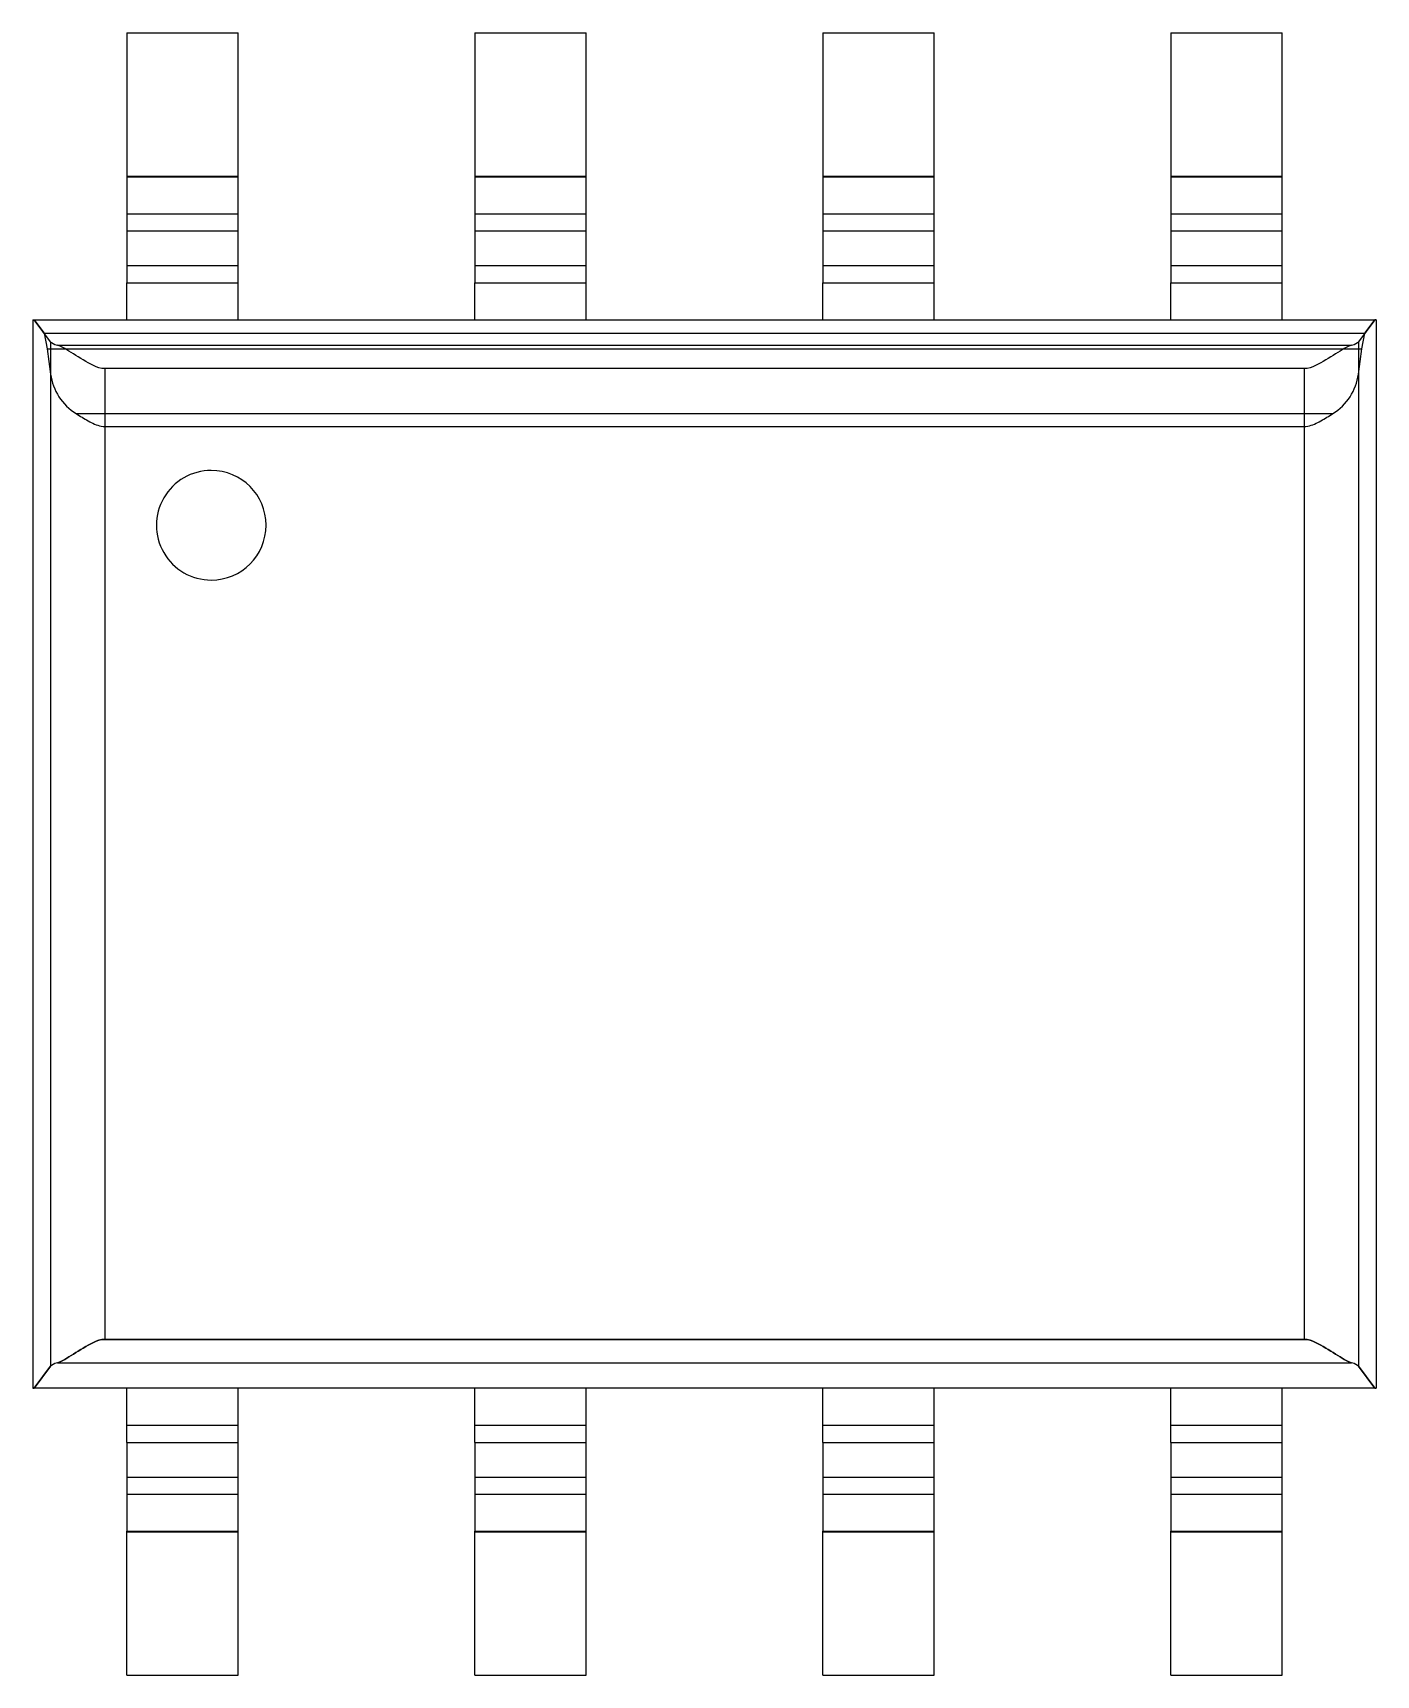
# Model space of a CAD drawing. Header units: millimetres. Extents: x 0 to 4.9, y -3 to 3.
import ezdxf

# ---------------------------------------------------------------- set-up
doc = ezdxf.new("R2010")
doc.units = ezdxf.units.MM
doc.layers.add('MAIN-1', color=7, linetype='Continuous')
doc.layers.add('MAIN-2', color=7, linetype='Continuous')

msp = doc.modelspace()

# ---------------------------------------------------------------- linework, layer by layer
at = {"layer": 'MAIN-1'}
for p, q in [((0.3429, 2.9972), (0.3429, 2.472)), ((0.3429, 2.9972), (0.7493, 2.9972)), ((0.7493, 2.472), (0.7493, 2.9972)), ((1.6129, 2.9972), (1.6129, 2.472)), ((1.6129, 2.9972), (2.0193, 2.9972)), ((2.0193, 2.472), (2.0193, 2.9972)), ((2.8829, 2.9972), (2.8829, 2.472)), ((2.8829, 2.9972), (3.2893, 2.9972)), ((3.2893, 2.472), (3.2893, 2.9972)), ((4.1529, 2.9972), (4.1529, 2.472)), ((4.1529, 2.9972), (4.5593, 2.9972)), ((4.5593, 2.472), (4.5593, 2.9972)), ((0.3429, 2.472), (0.3429, 2.1475)), ((0.3429, 2.472), (0.7493, 2.472)), ((0.7493, 2.1475), (0.7493, 2.472)), ((1.6129, 2.472), (1.6129, 2.1475)), ((1.6129, 2.472), (2.0193, 2.472)), ((2.0193, 2.1475), (2.0193, 2.472)), ((2.8829, 2.472), (2.8829, 2.1475)), ((2.8829, 2.472), (3.2893, 2.472)), ((3.2893, 2.1475), (3.2893, 2.472)), ((4.1529, 2.472), (4.1529, 2.1475)), ((4.1529, 2.472), (4.5593, 2.472)), ((4.5593, 2.1475), (4.5593, 2.472)), ((0.3429, 2.1475), (0.3429, 2.0851)), ((0.3429, 2.1475), (0.7493, 2.1475)), ((0.7493, 2.0851), (0.7493, 2.1475)), ((1.6129, 2.1475), (1.6129, 2.0851)), ((1.6129, 2.1475), (2.0193, 2.1475)), ((2.0193, 2.0851), (2.0193, 2.1475)), ((2.8829, 2.1475), (2.8829, 2.0851)), ((2.8829, 2.1475), (3.2893, 2.1475)), ((3.2893, 2.0851), (3.2893, 2.1475)), ((4.1529, 2.1475), (4.1529, 2.0851)), ((4.1529, 2.1475), (4.5593, 2.1475)), ((4.5593, 2.0851), (4.5593, 2.1475)), ((0.3429, 1.9494), (0.3429, 2.0851)), ((0.3429, 2.0851), (0.7493, 2.0851)), ((0.7493, 1.9494), (0.7493, 2.0851)), ((1.6129, 1.9494), (1.6129, 2.0851)), ((1.6129, 2.0851), (2.0193, 2.0851)), ((2.0193, 1.9494), (2.0193, 2.0851)), ((2.8829, 1.9494), (2.8829, 2.0851)), ((2.8829, 2.0851), (3.2893, 2.0851)), ((3.2893, 1.9494), (3.2893, 2.0851)), ((4.1529, 1.9494), (4.1529, 2.0851)), ((4.1529, 2.0851), (4.5593, 2.0851)), ((4.5593, 1.9494), (4.5593, 2.0851)), ((0, 1.9494), (0.0054, 1.9494)), ((0, 1.9494), (0, -1.9494)), ((0.0054, 1.9494), (4.8968, 1.9494)), ((0.0649, 1.8698), (0.0054, 1.9494)), ((4.8968, 1.9494), (4.8373, 1.8698)), ((4.9022, 1.9494), (4.8968, 1.9494)), ((4.9022, 1.9494), (4.9022, -1.9494)), ((0.0649, 1.8698), (0.0649, -1.8698)), ((4.8373, 1.8698), (4.8373, -1.8698)), ((0.0895, 1.8569), (4.8127, 1.8569)), ((0.0958, 1.8546), (0.0895, 1.8569)), ((0.1024, 1.8518), (0.0958, 1.8546)), ((0.1092, 1.8484), (0.1024, 1.8518)), ((0.1165, 1.8446), (0.1092, 1.8484)), ((0.124, 1.8403), (0.1165, 1.8446)), ((0.1319, 1.8357), (0.124, 1.8403)), ((0.14, 1.8307), (0.1319, 1.8357)), ((0.1484, 1.8255), (0.14, 1.8307)), ((0.157, 1.8201), (0.1484, 1.8255)), ((0.1657, 1.8146), (0.157, 1.8201)), ((0.1747, 1.809), (0.1657, 1.8146)), ((0.1838, 1.8033), (0.1747, 1.809)), ((0.1929, 1.7978), (0.1838, 1.8033)), ((4.7184, 1.8033), (4.7093, 1.7978)), ((4.7275, 1.809), (4.7184, 1.8033)), ((4.7365, 1.8146), (4.7275, 1.809)), ((4.7452, 1.8201), (4.7365, 1.8146)), ((4.7538, 1.8255), (4.7452, 1.8201)), ((4.7622, 1.8307), (4.7538, 1.8255)), ((4.7703, 1.8357), (4.7622, 1.8307)), ((4.7782, 1.8403), (4.7703, 1.8357)), ((4.7857, 1.8446), (4.7782, 1.8403)), ((4.793, 1.8484), (4.7857, 1.8446)), ((4.7998, 1.8518), (4.793, 1.8484)), ((4.8064, 1.8546), (4.7998, 1.8518)), ((4.8127, 1.8569), (4.8064, 1.8546)), ((0.2022, 1.7924), (0.1929, 1.7978)), ((0.2117, 1.7873), (0.2022, 1.7924)), ((0.2213, 1.7825), (0.2117, 1.7873)), ((0.2311, 1.7783), (0.2213, 1.7825)), ((0.2413, 1.7748), (0.2311, 1.7783)), ((0.2519, 1.7725), (0.2413, 1.7748)), ((0.2632, 1.7717), (0.2519, 1.7725)), ((4.639, 1.7717), (0.2632, 1.7717)), ((0.2632, 1.7717), (0.2632, -1.7717)), ((4.6503, 1.7725), (4.639, 1.7717)), ((4.639, 1.7717), (4.639, -1.7717)), ((4.6609, 1.7748), (4.6503, 1.7725)), ((4.6711, 1.7783), (4.6609, 1.7748)), ((4.6809, 1.7825), (4.6711, 1.7783)), ((4.6905, 1.7873), (4.6809, 1.7825)), ((4.7, 1.7924), (4.6905, 1.7873)), ((4.7093, 1.7978), (4.7, 1.7924)), ((0.1838, -1.8033), (0.1929, -1.7978)), ((0.1929, -1.7978), (0.2022, -1.7924)), ((0.2022, -1.7924), (0.2117, -1.7873)), ((0.2117, -1.7873), (0.2213, -1.7825)), ((0.2213, -1.7825), (0.2311, -1.7783)), ((0.2311, -1.7783), (0.2413, -1.7748)), ((0.2413, -1.7748), (0.2519, -1.7725)), ((0.2519, -1.7725), (0.2632, -1.7717)), ((0.2632, -1.7717), (4.639, -1.7717)), ((4.639, -1.7717), (4.6503, -1.7725)), ((4.6503, -1.7725), (4.6609, -1.7748)), ((4.6609, -1.7748), (4.6711, -1.7783)), ((4.6711, -1.7783), (4.6809, -1.7825)), ((4.6809, -1.7825), (4.6905, -1.7873)), ((4.6905, -1.7873), (4.7, -1.7924)), ((4.7, -1.7924), (4.7093, -1.7978)), ((4.7093, -1.7978), (4.7184, -1.8033)), ((0.0895, -1.8569), (0.0958, -1.8546)), ((0.0895, -1.8569), (4.8127, -1.8569)), ((0.0958, -1.8546), (0.1024, -1.8518)), ((0.1024, -1.8518), (0.1092, -1.8484)), ((0.1092, -1.8484), (0.1165, -1.8446)), ((0.1165, -1.8446), (0.124, -1.8403)), ((0.124, -1.8403), (0.1319, -1.8357)), ((0.1319, -1.8357), (0.14, -1.8307)), ((0.14, -1.8307), (0.1484, -1.8255)), ((0.1484, -1.8255), (0.157, -1.8201)), ((0.157, -1.8201), (0.1657, -1.8146)), ((0.1657, -1.8146), (0.1747, -1.809)), ((0.1747, -1.809), (0.1838, -1.8033)), ((4.7184, -1.8033), (4.7275, -1.809)), ((4.7275, -1.809), (4.7365, -1.8146)), ((4.7365, -1.8146), (4.7452, -1.8201)), ((4.7452, -1.8201), (4.7538, -1.8255)), ((4.7538, -1.8255), (4.7622, -1.8307)), ((4.7622, -1.8307), (4.7703, -1.8357)), ((4.7703, -1.8357), (4.7782, -1.8403)), ((4.7782, -1.8403), (4.7857, -1.8446)), ((4.7857, -1.8446), (4.793, -1.8484)), ((4.793, -1.8484), (4.7998, -1.8518)), ((4.7998, -1.8518), (4.8064, -1.8546)), ((4.8064, -1.8546), (4.8127, -1.8569)), ((0.0054, -1.9494), (0.0649, -1.8698)), ((4.8373, -1.8698), (4.8968, -1.9494)), ((0, -1.9494), (0.0054, -1.9494)), ((4.8968, -1.9494), (0.0054, -1.9494)), ((0.3429, -2.0851), (0.3429, -1.9494)), ((0.7493, -2.0851), (0.7493, -1.9494)), ((1.6129, -2.0851), (1.6129, -1.9494)), ((2.0193, -2.0851), (2.0193, -1.9494)), ((2.8829, -2.0851), (2.8829, -1.9494)), ((3.2893, -2.0851), (3.2893, -1.9494)), ((4.1529, -2.0851), (4.1529, -1.9494)), ((4.5593, -2.0851), (4.5593, -1.9494)), ((4.8968, -1.9494), (4.9022, -1.9494)), ((0.3429, -2.0851), (0.7493, -2.0851)), ((0.3429, -2.1475), (0.3429, -2.0851)), ((0.7493, -2.1475), (0.7493, -2.0851)), ((1.6129, -2.0851), (2.0193, -2.0851)), ((1.6129, -2.1475), (1.6129, -2.0851)), ((2.0193, -2.1475), (2.0193, -2.0851)), ((2.8829, -2.0851), (3.2893, -2.0851)), ((2.8829, -2.1475), (2.8829, -2.0851)), ((3.2893, -2.1475), (3.2893, -2.0851)), ((4.1529, -2.0851), (4.5593, -2.0851)), ((4.1529, -2.1475), (4.1529, -2.0851)), ((4.5593, -2.1475), (4.5593, -2.0851)), ((0.3429, -2.1475), (0.7493, -2.1475)), ((0.3429, -2.1475), (0.3429, -2.472)), ((0.7493, -2.472), (0.7493, -2.1475)), ((1.6129, -2.1475), (2.0193, -2.1475)), ((1.6129, -2.1475), (1.6129, -2.472)), ((2.0193, -2.472), (2.0193, -2.1475)), ((2.8829, -2.1475), (3.2893, -2.1475)), ((2.8829, -2.1475), (2.8829, -2.472)), ((3.2893, -2.472), (3.2893, -2.1475)), ((4.1529, -2.1475), (4.5593, -2.1475)), ((4.1529, -2.1475), (4.1529, -2.472)), ((4.5593, -2.472), (4.5593, -2.1475)), ((0.3429, -2.472), (0.7493, -2.472)), ((0.3429, -2.9972), (0.3429, -2.472)), ((0.7493, -2.9972), (0.7493, -2.472)), ((1.6129, -2.472), (2.0193, -2.472)), ((1.6129, -2.9972), (1.6129, -2.472)), ((2.0193, -2.9972), (2.0193, -2.472)), ((2.8829, -2.472), (3.2893, -2.472)), ((2.8829, -2.9972), (2.8829, -2.472)), ((3.2893, -2.9972), (3.2893, -2.472)), ((4.1529, -2.472), (4.5593, -2.472)), ((4.1529, -2.9972), (4.1529, -2.472)), ((4.5593, -2.9972), (4.5593, -2.472)), ((0.3429, -2.9972), (0.7493, -2.9972)), ((1.6129, -2.9972), (2.0193, -2.9972)), ((2.8829, -2.9972), (3.2893, -2.9972)), ((4.1529, -2.9972), (4.5593, -2.9972))]:
    msp.add_line(p, q, dxfattribs=at)
for centre, major_axis, ratio, start_param, end_param in [((0.2632, 1.8744), (0.2, 0), 0.176314, -3.010693, -2.623076), ((4.639, 1.8744), (0.2, 0), 0.176314, -0.518516, -0.1309), ((0.2632, -1.8744), (-0.2, 0), 0.176327, -0.518526, -0.1309), ((4.639, -1.8744), (-0.2, 0), 0.176327, -3.010693, -2.623067)]:
    msp.add_ellipse(centre, major_axis=major_axis, ratio=ratio, start_param=start_param, end_param=end_param, dxfattribs=at)
at = {"layer": 'MAIN-2'}
for p, q in [((0.3429, 2.9972), (0.3429, 2.9972)), ((0.7493, 2.9972), (0.7493, 2.9972)), ((1.6129, 2.9972), (1.6129, 2.9972)), ((2.0193, 2.9972), (2.0193, 2.9972)), ((2.8829, 2.9972), (2.8829, 2.9972)), ((3.2893, 2.9972), (3.2893, 2.9972)), ((4.1529, 2.9972), (4.1529, 2.9972)), ((4.5593, 2.9972), (4.5593, 2.9972)), ((0.3429, 2.4745), (0.7493, 2.4745)), ((1.6129, 2.4745), (2.0193, 2.4745)), ((2.8829, 2.4745), (3.2893, 2.4745)), ((4.1529, 2.4745), (4.5593, 2.4745)), ((0.3429, 2.337), (0.7493, 2.337)), ((1.6129, 2.337), (2.0193, 2.337)), ((2.8829, 2.337), (3.2893, 2.337)), ((4.1529, 2.337), (4.5593, 2.337)), ((0.3429, 2.2747), (0.7493, 2.2747)), ((1.6129, 2.2747), (2.0193, 2.2747)), ((2.8829, 2.2747), (3.2893, 2.2747)), ((4.1529, 2.2747), (4.5593, 2.2747)), ((0, 1.9494), (0, 1.9494)), ((0.0054, 1.9494), (0.0414, 1.9011)), ((0.3429, 1.9494), (0.3429, 1.9494)), ((0.7493, 1.9494), (0.7493, 1.9494)), ((1.6129, 1.9494), (1.6129, 1.9494)), ((2.0193, 1.9494), (2.0193, 1.9494)), ((2.8829, 1.9494), (2.8829, 1.9494)), ((3.2893, 1.9494), (3.2893, 1.9494)), ((4.1529, 1.9494), (4.1529, 1.9494)), ((4.5593, 1.9494), (4.5593, 1.9494)), ((4.8608, 1.9011), (4.8968, 1.9494)), ((4.9022, 1.9494), (4.9022, 1.9494)), ((0.0414, 1.9011), (0.0527, 1.8441)), ((0.0414, 1.9011), (4.8608, 1.9011)), ((4.8495, 1.8441), (4.8608, 1.9011)), ((0.0527, 1.8441), (0.0649, 1.7514)), ((0.0527, 1.8441), (4.8495, 1.8441)), ((4.8373, 1.7514), (4.8495, 1.8441)), ((0.0649, 1.7514), (0.0649, -1.8698)), ((4.8373, 1.7514), (4.8373, -1.8698)), ((0.1579, 1.6074), (0.1632, 1.6041)), ((0.1579, 1.6074), (4.7443, 1.6074)), ((0.1632, 1.6041), (0.1686, 1.6008)), ((0.1686, 1.6008), (0.174, 1.5974)), ((0.174, 1.5974), (0.1795, 1.5941)), ((0.1795, 1.5941), (0.185, 1.5907)), ((0.185, 1.5907), (0.1906, 1.5874)), ((0.1906, 1.5874), (0.1962, 1.5841)), ((0.1962, 1.5841), (0.2018, 1.5809)), ((0.2018, 1.5809), (0.2075, 1.5779)), ((0.2075, 1.5779), (0.2133, 1.5749)), ((0.2133, 1.5749), (0.2191, 1.572)), ((0.2191, 1.572), (0.225, 1.5693)), ((0.225, 1.5693), (0.2309, 1.5668)), ((0.2309, 1.5668), (0.237, 1.5647)), ((0.237, 1.5647), (0.2433, 1.5628)), ((0.2433, 1.5628), (0.2497, 1.5615)), ((0.2497, 1.5615), (0.2563, 1.5606)), ((0.2563, 1.5606), (0.2632, 1.5603)), ((0.2632, 1.5603), (0.2632, -1.7717)), ((0.2632, 1.5603), (4.639, 1.5603)), ((4.639, 1.5603), (4.6459, 1.5606)), ((4.639, 1.5603), (4.639, -1.7717)), ((4.6459, 1.5606), (4.6525, 1.5615)), ((4.6525, 1.5615), (4.6589, 1.5629)), ((4.6589, 1.5629), (4.6652, 1.5647)), ((4.6652, 1.5647), (4.6713, 1.5668)), ((4.6713, 1.5668), (4.6772, 1.5693)), ((4.6772, 1.5693), (4.6831, 1.572)), ((4.6831, 1.572), (4.6889, 1.5749)), ((4.6889, 1.5749), (4.6947, 1.5779)), ((4.6947, 1.5779), (4.7004, 1.5809)), ((4.7004, 1.5809), (4.706, 1.5841)), ((4.706, 1.5841), (4.7116, 1.5874)), ((4.7116, 1.5874), (4.7172, 1.5907)), ((4.7172, 1.5907), (4.7227, 1.5941)), ((4.7227, 1.5941), (4.7282, 1.5974)), ((4.7282, 1.5974), (4.7336, 1.6008)), ((4.7336, 1.6008), (4.739, 1.6041)), ((4.739, 1.6041), (4.7443, 1.6074)), ((0.1929, -1.7978), (0.1838, -1.8033)), ((0.2022, -1.7924), (0.1929, -1.7978)), ((0.2117, -1.7873), (0.2022, -1.7924)), ((0.2213, -1.7825), (0.2117, -1.7873)), ((0.2311, -1.7783), (0.2213, -1.7825)), ((0.2413, -1.7748), (0.2311, -1.7783)), ((0.2519, -1.7725), (0.2413, -1.7748)), ((0.2632, -1.7717), (0.2519, -1.7725)), ((4.639, -1.7717), (0.2632, -1.7717)), ((4.6503, -1.7725), (4.639, -1.7717)), ((4.6609, -1.7748), (4.6503, -1.7725)), ((4.6711, -1.7783), (4.6609, -1.7748)), ((4.6809, -1.7825), (4.6711, -1.7783)), ((4.6905, -1.7873), (4.6809, -1.7825)), ((4.7, -1.7924), (4.6905, -1.7873)), ((4.7093, -1.7978), (4.7, -1.7924)), ((4.7184, -1.8033), (4.7093, -1.7978)), ((0.0958, -1.8546), (0.0895, -1.8569)), ((0.0895, -1.8569), (4.8127, -1.8569)), ((0.1024, -1.8518), (0.0958, -1.8546)), ((0.1092, -1.8484), (0.1024, -1.8518)), ((0.1165, -1.8446), (0.1092, -1.8484)), ((0.124, -1.8403), (0.1165, -1.8446)), ((0.1319, -1.8357), (0.124, -1.8403)), ((0.14, -1.8307), (0.1319, -1.8357)), ((0.1484, -1.8255), (0.14, -1.8307)), ((0.157, -1.8201), (0.1484, -1.8255)), ((0.1657, -1.8146), (0.157, -1.8201)), ((0.1747, -1.809), (0.1657, -1.8146)), ((0.1838, -1.8033), (0.1747, -1.809)), ((4.7275, -1.809), (4.7184, -1.8033)), ((4.7365, -1.8146), (4.7275, -1.809)), ((4.7452, -1.8201), (4.7365, -1.8146)), ((4.7538, -1.8255), (4.7452, -1.8201)), ((4.7622, -1.8307), (4.7538, -1.8255)), ((4.7703, -1.8357), (4.7622, -1.8307)), ((4.7782, -1.8403), (4.7703, -1.8357)), ((4.7857, -1.8446), (4.7782, -1.8403)), ((4.793, -1.8484), (4.7857, -1.8446)), ((4.7998, -1.8518), (4.793, -1.8484)), ((4.8064, -1.8546), (4.7998, -1.8518)), ((4.8127, -1.8569), (4.8064, -1.8546)), ((0.0649, -1.8698), (0.0054, -1.9494)), ((4.8968, -1.9494), (4.8373, -1.8698)), ((0, -1.9494), (0, -1.9494)), ((0.3429, -1.9494), (0.3429, -1.9494)), ((0.7493, -1.9494), (0.7493, -1.9494)), ((1.6129, -1.9494), (1.6129, -1.9494)), ((2.0193, -1.9494), (2.0193, -1.9494)), ((2.8829, -1.9494), (2.8829, -1.9494)), ((3.2893, -1.9494), (3.2893, -1.9494)), ((4.1529, -1.9494), (4.1529, -1.9494)), ((4.5593, -1.9494), (4.5593, -1.9494)), ((4.9022, -1.9494), (4.9022, -1.9494)), ((0.3429, -2.2747), (0.7493, -2.2747)), ((1.6129, -2.2747), (2.0193, -2.2747)), ((2.8829, -2.2747), (3.2893, -2.2747)), ((4.1529, -2.2747), (4.5593, -2.2747)), ((0.3429, -2.337), (0.7493, -2.337)), ((1.6129, -2.337), (2.0193, -2.337)), ((2.8829, -2.337), (3.2893, -2.337)), ((4.1529, -2.337), (4.5593, -2.337)), ((0.3429, -2.4745), (0.7493, -2.4745)), ((1.6129, -2.4745), (2.0193, -2.4745)), ((2.8829, -2.4745), (3.2893, -2.4745)), ((4.1529, -2.4745), (4.5593, -2.4745)), ((0.3429, -2.9972), (0.3429, -2.9972)), ((0.7493, -2.9972), (0.7493, -2.9972)), ((1.6129, -2.9972), (1.6129, -2.9972)), ((2.0193, -2.9972), (2.0193, -2.9972)), ((2.8829, -2.9972), (2.8829, -2.9972)), ((3.2893, -2.9972), (3.2893, -2.9972)), ((4.1529, -2.9972), (4.1529, -2.9972)), ((4.5593, -2.9972), (4.5593, -2.9972))]:
    msp.add_line(p, q, dxfattribs=at)
for start, end in [(89.99998, 270.00002), (270.00002, 89.99998)]:
    msp.add_arc((0.6511, 1.2), 0.2, start, end, dxfattribs=at)
for centre, major_axis, ratio, start_param, end_param in [((0.2632, 1.7775), (0, -0.2), 1, -1.439897, -0.554331), ((4.639, 1.7775), (0, -0.2), 1, 0.554331, 1.439897), ((0.2632, -1.8744), (-0.2, 0), 0.176327, -0.518526, -0.1309), ((4.639, -1.8744), (-0.2, 0), 0.176327, -3.010693, -2.623067)]:
    msp.add_ellipse(centre, major_axis=major_axis, ratio=ratio, start_param=start_param, end_param=end_param, dxfattribs=at)

doc.saveas('drawing.dxf')
